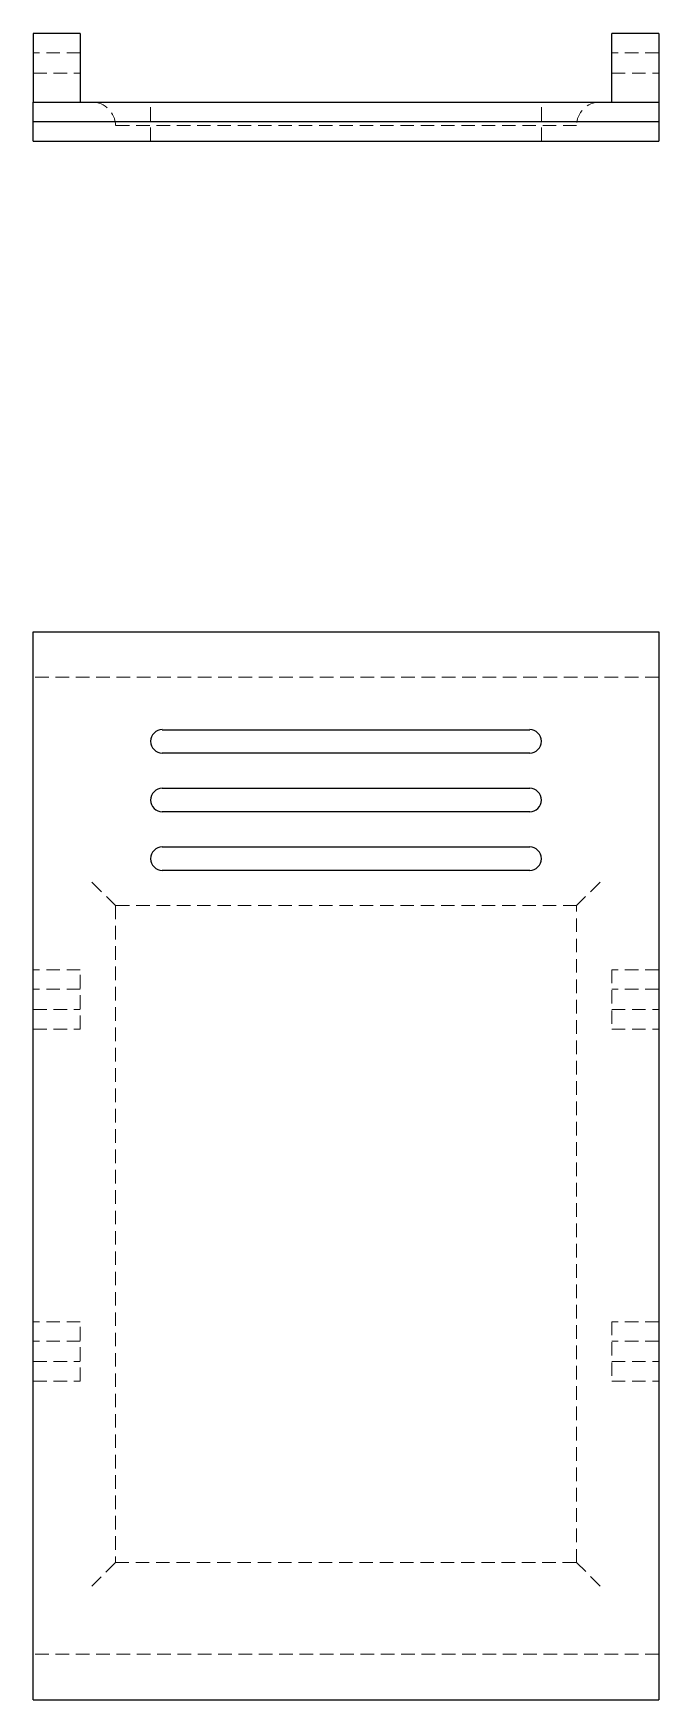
# Model space of a CAD drawing. Header units: millimetres. Extents: x 54 to 229, y 7 to 163.
# Drawn here: x 53.7 to 112.3, y 7 to 163.1 of the extents above.
import ezdxf

# ---------------------------------------------------------------- set-up
doc = ezdxf.new("R2010")
doc.units = ezdxf.units.MM
doc.linetypes.add('HIDDEN', pattern=[1.905, 1.27, -0.635])

msp = doc.modelspace()

# ---------------------------------------------------------------- linework, layer by layer
at = {"color": 7, "linetype": 'Continuous', "lineweight": 25}
for p, q in [((58.1, 163.05), (53.7, 163.05)), ((53.7, 163.05), (53.7, 160.27)), ((58.1, 163.05), (58.1, 160.27)), ((112.3, 163.05), (107.9, 163.05)), ((107.9, 160.27), (107.9, 163.05)), ((112.3, 163.05), (112.3, 160.27)), ((53.7, 160.27), (53.7, 156.61)), ((58.1, 160.27), (58.1, 156.61)), ((107.9, 156.61), (107.9, 160.27)), ((112.3, 160.27), (112.3, 156.61)), ((53.7, 156.61), (112.3, 156.61)), ((53.7, 154.78), (53.7, 156.61)), ((112.3, 156.61), (112.3, 154.78)), ((112.3, 154.78), (53.7, 154.78)), ((53.7, 152.95), (53.7, 154.78)), ((112.3, 154.78), (112.3, 152.95)), ((53.7, 152.95), (112.3, 152.95)), ((53.7, 107), (112.3, 107)), ((53.7, 7), (53.7, 107)), ((112.3, 107), (112.3, 7)), ((65.79, 97.84), (100.21, 97.84)), ((100.21, 95.65), (65.79, 95.65)), ((65.79, 92.35), (100.21, 92.35)), ((100.21, 90.15), (65.79, 90.15)), ((65.79, 86.86), (100.21, 86.86)), ((100.21, 84.66), (65.79, 84.66)), ((53.7, 7), (112.3, 7))]:
    msp.add_line(p, q, dxfattribs=at)
at = {"color": 7, "linetype": 'HIDDEN', "lineweight": 18}
for p, q in [((58.1, 161.22), (53.7, 161.22)), ((112.3, 161.22), (107.9, 161.22)), ((53.7, 159.32), (58.1, 159.32)), ((107.9, 159.32), (112.3, 159.32)), ((64.69, 152.95), (64.69, 156.61)), ((101.31, 152.95), (101.31, 156.61)), ((104.61, 154.41), (61.39, 154.41)), ((112.3, 102.75), (53.7, 102.75)), ((59.2, 83.56), (61.39, 81.37)), ((106.8, 83.56), (104.61, 81.37)), ((61.39, 81.37), (61.39, 19.84)), ((104.61, 81.37), (61.39, 81.37)), ((104.61, 19.84), (104.61, 81.37)), ((58.1, 75.36), (53.7, 75.36)), ((58.1, 69.79), (58.1, 75.36)), ((112.3, 75.36), (107.9, 75.36)), ((107.9, 75.36), (107.9, 69.79)), ((58.1, 73.53), (53.7, 73.53)), ((112.3, 73.53), (107.9, 73.53)), ((53.7, 71.62), (58.1, 71.62)), ((107.9, 71.62), (112.3, 71.62)), ((53.7, 69.79), (58.1, 69.79)), ((107.9, 69.79), (112.3, 69.79)), ((58.1, 42.4), (53.7, 42.4)), ((58.1, 36.83), (58.1, 42.4)), ((112.3, 42.4), (107.9, 42.4)), ((107.9, 42.4), (107.9, 36.83)), ((58.1, 40.57), (53.7, 40.57)), ((112.3, 40.57), (107.9, 40.57)), ((53.7, 38.66), (58.1, 38.66)), ((107.9, 38.66), (112.3, 38.66)), ((53.7, 36.83), (58.1, 36.83)), ((107.9, 36.83), (112.3, 36.83)), ((61.39, 19.84), (59.2, 17.64)), ((61.39, 19.84), (104.61, 19.84)), ((106.8, 17.64), (104.61, 19.84)), ((112.3, 11.25), (53.7, 11.25))]:
    msp.add_line(p, q, dxfattribs=at)
for centre, start, end in [((59.2, 154.41), 0, 90), ((106.8, 154.41), 90, 180)]:
    msp.add_arc(centre, 2.2, start, end, dxfattribs=at)
at = {"color": 7, "linetype": 'Continuous', "lineweight": 25}
for centre, start, end in [((65.79, 96.75), 90, 179.9968), ((100.21, 96.75), 0.0032, 90), ((65.79, 96.75), 180.0032, 270), ((100.21, 96.75), 270, 359.9968), ((65.79, 91.25), 90, 179.9968), ((100.21, 91.25), 0.0032, 90), ((65.79, 91.25), 180.0032, 270), ((100.21, 91.25), 270, 359.9968), ((65.79, 85.76), 90, 179.9968), ((100.21, 85.76), 0.0032, 90), ((65.79, 85.76), 180.0032, 270), ((100.21, 85.76), 270, 359.9968)]:
    msp.add_arc(centre, 1.1, start, end, dxfattribs=at)

doc.saveas('drawing.dxf')
